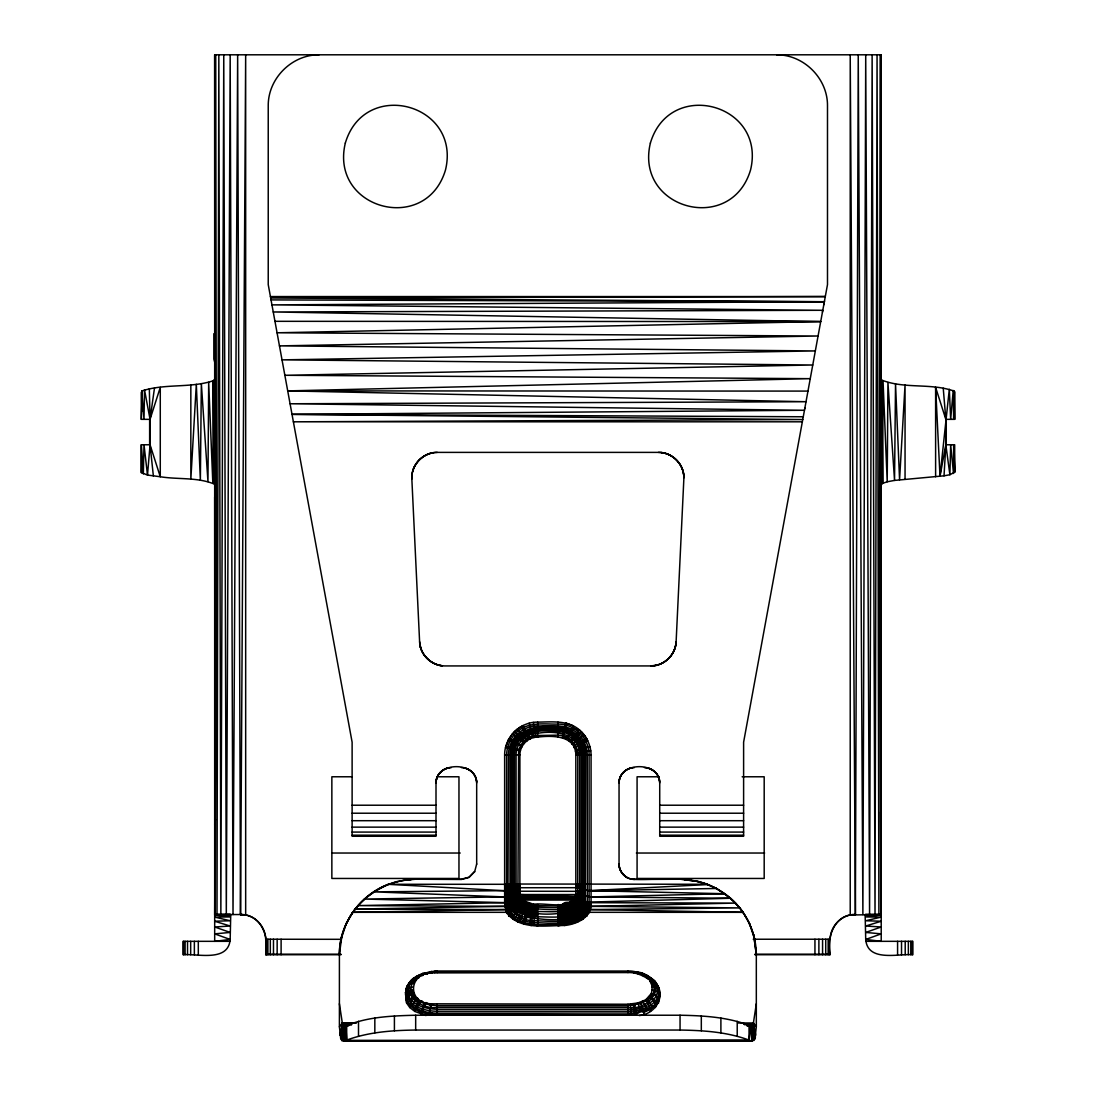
<?xml version="1.0" encoding="UTF-8"?>
<svg xmlns="http://www.w3.org/2000/svg" width="1096" height="1096" viewBox="0 0 1096 1096"><rect width="100%" height="100%" fill="white"/><g stroke="black" fill="none" stroke-linecap="round" stroke-linejoin="round"><path stroke-width="1.5" d="M190.841 384.847L190.841 479.267L196.321 384.326L200.363 480.281L201.349 383.696L207.966 481.61L208.678 382.34L212.829 483.144L213.199 380.778L214.227 484.048C197.39 477.048 177.99 479.651 160.276 476.746L160.276 387.368L150.056 419.343L141.316 419.343L141.74 391.039C164.647 383.312 190.17 388.368 213.199 380.778L214.679 379.175L214.679 484.939M345.884 924.613L352.611 912.324L506.242 912.324L511.38 909.543L513.257 906.433L512.065 899.515L512.01 755.076C512.339 730.553 538.41 726.004 558.028 729.402C571.77 729.141 584.004 741.321 583.716 755.076L583.716 899.665C582.661 922.49 547.795 916.037 534.437 916.845C523.093 916.366 508.174 909.022 511.257 895.514L511.257 755.103C511.558 730.169 537.944 725.141 558.028 728.662C572.181 728.402 584.771 740.951 584.469 755.103L584.469 900.652C581.154 926.572 542.808 919.284 525.135 917.023C513.243 917.27 504.776 894.747 519.901 894.542L575.825 894.542C579.853 894.213 585.648 896.966 582.894 901.953C578.25 911.749 566.427 911.488 558.028 915.229C566.015 917.53 591.018 907.365 576.085 899.186L572.633 900.049L523.093 900.049C515.161 902.611 518.627 912.817 512.188 916.612L508.928 915.941L509.215 913.448L507.256 909.132L506.571 902.542L506.626 755.171C506.695 745.718 511.12 736.457 518.6 730.662C529.656 721.606 544.931 724.36 558.028 724.1C574.66 723.798 589.456 738.526 589.1 755.171L589.1 902.556C591.361 916.352 575.66 923.312 564.317 924.366C546.507 923.695 522.737 928.983 509.215 913.448L506.242 912.324L504.64 902.693L504.64 755.171C504.324 737.485 519.997 721.743 537.698 722.127C552.521 721.963 570.098 719.784 581.401 731.813C587.525 737.951 591.018 746.513 591.073 755.171L591.073 902.693C592.58 917.078 576.715 924.312 564.659 925.49C545.479 925.462 519.381 930.449 506.242 912.324L504.64 884.294L388.285 884.294C359.502 895.076 339.445 923.942 339.404 954.671C338.76 915.735 372.366 881.129 411.014 879.759M584.469 889.952L585.689 890.267L583.456 889.198L583.456 884.157L583.456 898.61L585.689 901.501C587.497 926.956 548.11 920.585 534.19 920.763C520.49 920.873 506.845 911.077 510.037 896.103L510.037 755.13C510.325 729.552 537.218 723.771 558.028 727.484C572.824 727.21 586.004 740.321 585.689 755.13L585.168 907.2C579.469 915.872 568.317 920.9 558.028 918.9C567.016 917.585 577.784 916.064 582.949 907.584C584.264 881.636 579.085 912.53 590.36 909.584L743.115 912.324L749.308 923.024L754.678 939.313C750.527 921.133 739.855 904.748 724.84 893.72L589.1 890.678L584.469 889.966L581.223 888.144L575.825 887.705L518.298 887.733L513.298 888.459L509.229 890.418C510.668 898.652 505.585 909.488 513.709 915.379C519.394 920.037 526.765 922.051 533.985 922.668C548.767 922.627 589.032 928.449 587.264 902.145L587.264 755.158C587.209 746.691 583.415 738.334 576.934 732.854C566.207 723.278 550.726 726.292 537.698 725.922C522.039 725.593 508.174 739.512 508.462 755.158L507.941 902.282L508.53 908.529L509.873 910.803C509.887 903.392 508.9 889.829 519.901 891.24L577.688 891.336L582.428 892.665L585.689 896.103L591.073 896.925L730.539 898.254C746.664 912.31 756.24 933.258 756.322 954.671L753.651 934.696L756.322 954.232L756.322 1026.801L754.911 1038.885L751.856 1041.2L343.856 1041.2L341.966 1040.597L340.705 1038.611L339.404 1026.801L339.404 954.232L342.075 934.696L341.048 939.313L265.849 939.231L265.849 954.726M504.64 884.294L510.037 884.253L510.462 901.241L511.969 905.57L509.037 908.337L505.352 909.584L352.611 912.324M865.826 941.327L912.831 941.327L912.831 954.726C898.405 953.506 867.607 962.398 865.717 939.464L881.211 933.861L865.717 932.436L881.211 926.969L865.717 926.038L881.211 921.229L865.717 920.75L881.211 917.092L865.717 916.927L881.211 914.859L881.211 54.8L214.679 54.8L214.679 941.327L230.174 939.464L230.749 914.53L214.679 914.859L215.364 760.569M954.068 419.343L954.328 391.19C931.244 382.751 904.584 389.217 881.663 380.065L881.211 379.175M512.27 894.103L510.037 896.103L504.64 896.925L373.613 891.843L506.626 890.651L509.229 890.404L510.037 884.253L511.257 884.225L510.969 906.817L508.544 908.598L508.133 911.762L504.818 906.365L505.599 902.652L511.462 900.419L513.147 892.774L518.298 891.322M754.925 954.726L830.193 954.726C826.329 937.354 834.604 913.9 855.387 914.53L858.237 54.8L862.881 914.53L865.717 54.8L869.566 914.53L872.128 54.8L875.019 914.53L877.06 54.8L878.896 914.53L880.157 54.8L880.924 914.53L865.128 914.53L865.717 939.464L881.211 941.327L881.211 54.8M406.356 880.047L415.672 879.211L461.43 879.211L469.061 877.17L474.637 871.58L469.061 877.43L461.43 879.472L415.672 879.211M339.404 1003.744L342.308 1022.979L344.007 1025.623L343.856 1041.2C366.571 1032.131 391.382 1030.35 415.672 1030.048L680.054 1030.048C704.331 1030.432 729.128 1032.021 751.856 1041.2L751.966 1025.459L753.418 1022.979L756.322 1003.744M512.407 901.035L513.257 906.433L512.407 900.981L511.969 905.57L512.01 894.829C513.887 899.652 510.065 903.652 512.531 908.05L510.983 906.872L512.805 903.049L512.531 755.007C512.216 741.43 523.998 729.046 537.698 729.621C524.052 729.511 511.887 741.239 512.27 755.034L512.709 749.116C516.23 738.307 525.902 729.511 537.698 729.621M533.752 924.366L537.698 925.901L537.698 904.57L535.204 905.762L533.752 924.366L531.067 925.49L529.779 923.901L531.903 908.516L533.629 904.282C546.425 902.337 567.166 910.214 576.236 896.829L519.901 894.542L519.107 891.267L519.901 891.24M586.798 915.941L582.51 913.05L580.209 908.365L583.716 899.665L583.373 911.05C577.373 918.489 567.166 920.722 558.028 920.9L563.44 919.503L563.139 915.722C567.865 909.831 556.343 901.2 570.071 902.433C577.085 906.447 571.797 923.01 582.757 919.297L583.771 916.777L590.36 909.584L739.773 907.899L590.895 906.365L584.401 903.501L583.456 898.61L581.428 905.899L578.894 908.776C579.126 912.447 582.401 918.612 586.798 915.941C587.346 911.927 580.579 910.968 581.332 906.187L582.223 904.789L584.785 909.968L589.47 912.324L743.115 912.324C737.279 904.104 727.128 894.418 716.907 888.979C691.891 874.183 661.751 880.417 634.296 879.211C626.104 879.814 618.98 872.238 619.048 864.223L619.048 782.873C619.322 761.254 659.463 761.268 659.724 782.873L659.724 836.262L743.609 836.262L743.609 742.198L827.494 284.604L827.494 105.641C827.672 78.433 803.861 54.636 776.653 54.8M397.177 881.746L406.356 879.773M583.456 755.034C583.935 741.485 571.674 729.183 558.028 729.621L563.988 730.1C574.838 733.608 583.784 743.02 583.456 755.034C582.483 730.868 557.686 726.401 537.698 729.84C524.148 729.621 512.202 741.608 512.27 755.034M587.127 908.488L587.264 902.145L585.689 901.501L583.689 908.762L582.264 909.488M141.316 419.343L141.74 391.039L144.001 419.343L144.508 389.792L150.056 419.343L150.056 444.771L147.494 475.061L160.276 476.746L150.056 444.771L141.316 444.771L141.343 472.65L147.494 475.061L144.001 444.771L143.329 473.91L141.316 444.771L141.343 472.65M397.19 881.485L388.285 884.554C372.421 891.459 357.885 902.351 349.432 917.722M141.685 471.39L141.918 459.745M683.904 477.815L676.122 641.722C675.766 654.86 663.875 666.204 650.736 665.93L444.99 665.93C431.81 666.19 419.987 654.86 419.604 641.722L411.849 479.021C410.863 465.005 423.22 452.073 437.249 452.388L658.477 452.388C672.054 452.1 684.192 464.238 683.904 477.815C683.904 466.129 675.246 455.361 663.792 452.949M563.44 919.503L564.659 925.49L565.194 924.257L571.29 924.243L572.167 922.75L566.481 903.296L570.454 902.241L572.975 905.104L574.852 909.666C559.892 916.037 510.64 919.393 513.298 892.678L513.298 754.966C513.627 731.169 539.342 727.265 558.028 730.58C571.085 730.333 582.702 741.937 582.428 754.966L582.428 892.665C582.332 915.009 547.301 908.844 534.807 908.858C520.97 908.31 509.969 899.131 516.079 884.047L517.929 884.034L518.34 896.706L519.641 899.2L524.874 903.145L532.656 905.556L558.028 905.954L566.769 904.419L576.085 899.186L577.263 897.09L577.798 891.349L583.195 893.363C583.894 915.859 550.863 911.132 537.698 911.557C527.71 909.913 510.558 906.022 514.504 892.089L514.504 754.938C514.873 731.786 540.081 728.689 558.028 731.758C570.441 731.525 581.483 742.554 581.223 754.938L581.223 892.076C580.99 913.338 546.63 906.269 534.985 907.269C529.724 906.803 524.326 905.351 520.175 901.953C513.86 898.062 518.298 889.788 516.079 884.047L511.257 884.225L510.462 890.171L509.229 890.404L508.462 884.267L507.941 902.282L509.024 908.269L505.352 909.584L355.008 909.091L354.46 910.118M584.483 906.529L584.469 900.652L584.826 912.406C578.469 920.27 567.687 922.627 558.028 922.805L563.673 921.174M570.071 902.433L572.633 900.049L573.948 900.72L577.4 904.173L578.894 908.776L581.36 905.31L582.962 902.446L582.428 884.088L517.929 884.034L516.778 887.828L517.929 887.746M512.407 900.981C515.421 911.803 528.245 913.667 537.698 915.229C530.642 914.804 513.586 912.954 515.01 903.488L513.147 896.72L513.298 884.088L514.517 898.624L519.6 906.789L526.697 909.995L537.698 911.557L534.547 912.201M513.147 888.514L512.531 888.829L512.531 884.13L513.147 888.5L512.079 889.527L512.27 884.157L512.503 897.624L514.366 905.323L519.6 906.789L524.505 901.09L533.629 904.282L535.204 905.762L537.698 905.954L534.985 907.269M430.687 973.18L431.098 971.563L437.277 971.138L627.94 971.179L635.146 971.714L642.256 973.823L635.146 971.714L633.831 973.015C639.639 969.631 649.695 976.522 654.572 980.852C659.436 986.249 660.792 994.113 658.628 1000.936C650.832 1010.293 638.447 1011.389 627.94 1014.896L429.057 1014.266L431.386 1003.813L627.94 1004.237L637.831 1002.977L650.558 997.867C662.875 983.235 641.845 969.426 627.94 971.618L437.277 971.618L424.673 973.33L430.043 971.7L432.221 972.892L627.94 972.577C639.9 971.988 650.051 979.838 658.381 986.619C664.423 1000.237 653.312 1014.334 639.228 1015.554M512.188 916.612L512.969 919.297L515.832 916.982L518.49 911.858L521.244 910.982L525.614 913.42L527.382 915.694L531.218 914.735L533.629 904.282M751.856 1041.2L750.705 1025.938L747.28 1025.938L750.705 1025.938L749.034 1040.351L345.172 1040.967L345.898 1025.829C367.9 1016.677 392.176 1015.855 415.672 1015.225L680.054 1015.225C703.906 1015.65 728.306 1017.074 750.705 1025.938L751.966 1025.459L753.747 1040.597L752.774 1024.486L744.225 1024.459L752.774 1024.486L754.911 1038.885L753.418 1022.979L738.06 1022.979M319.073 54.8C291.851 54.636 268.054 78.433 268.232 105.641L268.232 284.604L352.117 742.198L352.117 836.262L436.003 836.262L436.003 782.873C436.263 761.254 476.472 761.254 476.678 782.873L476.678 864.223M905.049 479.267L905.049 384.847L899.569 479.788L895.528 383.833L894.542 480.418L887.924 382.504L887.212 481.774L883.047 380.97L882.691 483.336L881.663 380.065L881.211 484.939L882.691 483.336L887.212 481.774L894.542 480.418L944.026 475.815L945.834 444.771L945.834 419.343L943.231 388.176M508.928 915.941L513.558 912.502L515.271 909.173L515.504 907.515L512.764 902.46L513.572 899.583L519.381 896.46L575.606 896.295L580.222 898.487L582.661 901.255L581.36 905.31L580.496 905.392L577.948 901.46L573.934 899.049L520.614 898.788L515.01 903.488M230.064 941.327L183.059 941.327L183.059 954.726C197.486 953.506 228.283 962.398 230.174 939.464L214.679 933.861L230.174 932.436L214.679 926.969L230.174 926.038L214.679 921.229L230.174 920.75L214.679 917.092L230.174 916.927L214.679 914.859L230.283 914.639L214.967 914.53L214.679 497.132L216.049 497.132M586.511 913.448L586.059 904.871L587.264 902.145L730.539 898.254L716.483 888.472L707.441 884.294L582.428 884.088L581.935 896.172L579.044 902.666L573.331 906.83L558.028 911.557C566.276 912.256 574.784 909.187 580.716 903.488L581.346 899.405M411.849 479.021L412.233 473.28M587.881 911.858L588.484 909.05L587.593 905.625L589.1 902.556L588.758 909.146L590.895 906.365L735.553 903.09L591.073 902.693C590.634 908.803 583.62 904.611 583.319 900.981L582.962 902.446M585.62 907.557L585.606 904.584L583.401 901.583L582.277 905.57L578.948 909.557L569.509 914.407L563.837 914.831L561.234 913.475L561.029 910.064L558.028 909.57C565.591 907.091 576.181 906.762 579.853 898.254L579.633 884.047L580.77 888.061L581.058 899.131L579.894 903.953M512.969 919.297L516.915 919.791L518.244 922.147L521.422 917.763L522.587 914.064L526.258 912.954L531.218 914.735L532.546 916.667L531.067 925.49M526.258 912.954L527.45 907.515L529.669 903.433L532.683 905.474L519.052 900.446L516.846 897.734L515.723 897.788L512.681 901.35L514.298 905.899L518.49 911.858M749.034 1025.527L749.034 1040.351L346.692 1040.351L345.898 1025.829L345.172 1025.938L343.856 1041.2L719.593 1040.652M582.784 888.596L583.195 884.13L583.415 889.062M584.401 903.501L582.949 907.584L581.565 907.831M430.523 972.138L427.385 973.837L426.577 972.974L421.631 974.7L418.809 976.152L418.891 977.618C405.328 978.564 402.424 996.086 409.753 1005.484L414.809 1009.389L421.385 1012.375L429.057 1014.266L431.386 1003.813C406.657 1003.251 408.274 972.823 432.221 972.892L431.427 971.508L429.317 972.358L430.838 972.138M339.404 1026.801L342.308 1022.979L355.995 1023.034L342.308 1022.979L340.705 1038.611L343.048 1024.637L351.583 1024.637L343.048 1024.637L341.966 1040.597L344.007 1025.623L348.596 1025.938M411.699 979.934L406.712 986.893L406.589 990.209M935.614 387.368L939.998 476.322L949.314 389.244L950.67 419.343L953.219 390.477L953.671 419.343L954.328 391.19L954.685 419.343L945.834 419.343L935.614 387.368L935.614 476.746M522.587 914.064L515.038 906.255L516.422 903.036L516.271 900.186L520.107 898.104L574.907 897.884L579.126 899.871L581.839 903.323L581.428 905.899L576.688 908.57L578.537 915.503L582.757 919.297M581.387 902.378L581.154 904.501L580.085 904.323L578.702 907.187M580.77 888.061L581.223 884.061L581.935 888.308M521.244 910.982L522.956 905.748L526.162 902.049L528.834 904.611M581.839 903.323L582.195 900.419L580.524 903.131L579.305 903.022C575.606 914.543 577.058 903.515 571.811 901.446L569.934 901.857M436.003 782.873C436.003 775.858 441.209 769.406 448.072 767.953M524.874 903.145L524.505 901.09L520.833 897.912L519.901 894.542L519.901 754.911C519.792 745.39 528.19 736.978 537.698 737.115C551.74 735.402 575.674 735.046 575.825 754.911L575.825 894.542L574.907 897.884L571.811 901.446M619.048 782.873C618.925 774.721 626.145 767.501 634.296 767.625M476.678 863.963L474.637 871.854M425.988 1015.554L414.809 1011.43L409.753 1007.525L410.644 1002.1L414.658 997.867L415.247 995.785L412.041 994.141C408.63 986.359 413.877 975.673 422.823 975.426L424.221 973.686L427.385 973.837M518.874 909.625L519.6 906.789M511.49 895.364C507.064 897.336 511.887 907.283 504.818 906.365L355.008 909.091M154.495 387.943L150.056 419.343L149.33 388.696M214.679 824.37L215.446 819.383M655.463 983.619L656.696 983.797L654.572 980.852L650.558 979.358L649.969 981.03L651.956 985.427L652.093 989.921L657.477 991.716L659.463 994.469L658.628 1000.936L655.463 1005.484L650.408 1009.389L643.832 1012.375L640.859 1011.512L636.16 1014.266L631.2 1013.06L437.277 1013.156C425.81 1013.444 414.507 1009.101 406.589 1000.936L408.74 996.25L413.658 992.908L409.931 994.209L406.465 998.374L406.589 1002.977L409.753 1007.525M527.382 915.694L524.436 924.243L522.929 922.298L518.244 922.147M588.963 906.063L588.484 909.05L584.826 912.406M659.724 996.058L655.833 1003.169L655.463 1007.525M510.462 895.939L505.599 896.925L504.64 902.693L357.885 905.611L504.818 906.365M655.915 665.395C666.998 663.121 675.588 653.01 676.122 641.722M436.085 781.297L436.468 779.146M582.661 901.255L583.195 755.007C583.62 741.417 571.441 729.758 558.028 729.621M514.517 898.624L515.805 902.255M411.959 475.226C413.055 463.992 422.289 454.306 433.454 452.675M561.029 910.064L560.864 908.392L558.028 907.652C566.783 905.913 581.017 903.679 579.633 891.637L579.633 754.925C579.524 733.005 554.425 730.32 537.698 733.32C526.149 733.073 515.874 743.362 516.079 754.925L516.079 891.623C512.572 903.858 527.56 910.42 537.698 909.57L534.656 910.543M804.697 408.959L804.93 407.726M822.452 312.155L822.74 310.552M823.795 304.811L824.507 300.962M939.998 476.322L945.834 444.771L954.685 444.771L954.685 472.198L949.89 474.732L944.026 475.815M421.385 1014.43L421.385 1012.375L426.043 1002.593L430.523 1005.087L437.277 1005.621L627.94 1005.621L640.996 1003.539L650.558 997.867L654.572 1002.1L655.463 1005.484L651.942 1006.58L650.408 1011.43M339.952 1035.254L342.308 1022.979M564.44 913.105L573.016 913.146L574.852 909.666M581.332 906.187L583.319 900.981M406.712 986.893L405.506 993.045L406.589 1002.977M583.004 903.748L582.469 906.392L580.222 907.515M619.213 780.571C620.226 773.886 625.994 768.378 632.721 767.707M658.628 990.209L657.641 985.249M652.093 989.921L651.367 993.414L646.325 999.196L650.408 1009.389L646.818 1009.443L643.832 1012.375L643.832 1014.43M523.093 900.049L521.107 899.309L519.381 896.46L519.901 884.02M578.88 897.72L578.866 901.09L577.948 901.46M675.109 647.722L675.876 644.27M405.506 995.086L406.219 991.839M434.098 971.823L434.783 972.659M517.216 900.789L517.572 899.268L515.874 898.268L516.874 901.09L523.039 902.09M513.531 900.419L515.202 903.145C520.833 902.077 515.805 895.131 516.079 891.637L514.504 892.076L516.709 897.295M563.988 730.1L565.687 723.031L573.167 725.799L573.564 728.265L566.317 739.156L563.152 735.813L558.028 735.142L533.56 735.58L527.806 737.786L523.71 740.937L518.6 749.787L517.929 891.336L519.381 896.46L515.874 898.268M581.181 902.049L582.784 896.939L582.428 892.678M520.614 898.788L519.49 896.829L516.846 897.734M564.166 730.607L562.371 737.649L566.591 723.25M580.277 900.912L579.044 902.666M414.809 1011.43L414.809 1009.389L416.85 1008.704L418.124 1005.059L421.618 1000.826L424.221 1003.539L430.523 1005.087M523.71 740.937L527.039 740.649L527.806 737.786L521.175 726.552L514.325 731.813L523.71 740.937L524.148 743.376L520.573 745.02L509.078 738.649L505.544 747.513L512.709 749.116M635.447 972.289L634.762 971.645M566.481 903.296L569.249 908.488L569.482 913.612L568.262 914.763L558.028 916.968L563.275 918.023M513.682 904.145L516.271 900.186L514.668 899.145L515.367 898.021L513.298 892.678L514.093 892.254M517.929 891.349L516.778 894.898L518.34 896.706M436.345 779.681C437.701 773.365 443.277 768.378 449.689 767.707M341.048 939.313L346.418 923.024M579.853 898.254L580.77 895.514L579.633 891.637L580.77 891.938M575.222 905.036L577.044 900.707L578.524 900.775L577.688 894.665L577.798 754.911L577.126 749.787L574.263 747.609L575.153 745.02L586.648 738.649L581.401 731.813L572.016 740.937L569.564 741.362L567.92 737.786L563.152 735.813M512.503 904.501L512.27 884.157M421.522 975.262L422.508 973.522L426.577 972.974M421.618 1000.826L418.809 1001.086L417.508 1002.47L414.809 1009.389L412.041 1005.662L416.357 999.401L417.932 998.497L418.809 1001.086L424.221 1003.539L426.043 1002.593M675.341 646.873C672.725 656.942 663.642 664.738 653.285 665.806M412.671 471.294C415.521 460.402 426.015 452.415 437.249 452.388M582.058 904.09L583.195 893.363L585.689 896.09L591.073 896.925L724.84 893.72L716.483 888.472L707.441 884.554L695.508 881.061L684.712 879.718M418.412 976.481L418.864 975.358L413.288 979.331L416.384 976.317L422.508 973.522L424.221 973.686M408.534 1002.128L410.329 998.894L415.247 995.785M517.792 901.474L519.12 898.473L517.257 897.542M574.619 899.309C571.619 905.036 563.851 905.584 558.028 905.954L560.686 906.858L560.864 908.392M572.167 922.75L577.469 922.147L578.359 920.311M576.126 906.789L578.277 901.789L579.647 901.912L579.469 900.159L581.058 899.131M406.589 1000.936L405.931 996.401L406.685 994.867L409.466 992.455L413.26 991.401M565.194 924.257L562.563 904.214M581.428 905.899L582.921 903.049M566.317 739.156L569.742 732.731M569.797 732.251L573.167 725.799L573.564 728.265L579.4 729.963L584.113 734.868L587.689 740.595L581.072 743.746M522.929 922.298C527.108 916.777 523.874 908.009 529.669 903.433M513.572 899.583L512.846 901.967C517.518 910.694 528.286 914.256 537.698 913.489L534.478 914.448M424.221 1003.539L421.385 1012.375L416.85 1008.704M574.057 903.433L577.784 899.008L579.373 895.007L577.798 891.349M643.832 1012.375L640.996 1003.539L642.407 1001.388L646.407 1001.086M526.368 732.032L523.107 725.525L517.38 729.1L512.49 733.799L508.311 740.033L514.86 743.307M512.503 893.404L515.654 904.337L514.572 904.501L513.065 901.268M408.178 985.893L406.589 988.167L405.506 993.045L407.452 985.523L410.164 983.674L413.863 983.4C405.205 981.235 406.726 994.606 410.329 998.894C416.795 1006.703 427.591 1009.019 437.277 1009.238L627.94 1009.238C643.516 1011.827 667.19 996.045 653.531 979.934M527.806 737.786L530.395 738.677L532.574 735.813L529.163 723.25M579.126 899.871L580.222 898.487M579.4 729.963L574.633 735.485M569.564 741.362L574.345 735.854M511.764 905.967L510.969 906.817L508.462 896.555M516.915 919.791C522.395 915.187 518.86 905.241 526.162 902.049M511.325 903.501L508.558 905.447M505.777 746.623L518.6 749.787L521.943 746.623L520.573 745.02M634.707 972.138L639.174 974.221L641.681 973.193M413.863 978.153L423.303 973.358M589.963 746.636L577.126 749.787L575.427 751.185L582.634 749.746L582.593 748.458M532.546 916.667L534.464 915.105L531.903 914.174M519.49 896.829L574.907 897.884L576.236 896.829L577.784 899.008L576.674 900.433M575.606 896.295L577.688 894.665M584.1 734.868L578.291 739.293M510.572 907.255L511.38 909.543L509.791 907.872L510.572 907.255L510.12 904.584M583.373 911.05L586.703 908.269L587.168 905.378L586.072 904.803M567.92 737.786L572.016 740.937L572.276 744.253L578.181 739.937M412.041 983.098L415.905 980.235L414.658 979.358M518.682 900.707L521.792 899.063M634.707 1005.087L636.16 1014.266L634.529 1012.745L632.995 1003.922L634.707 1005.087L637.831 1002.977L640.996 1003.539M650.558 997.867L649.312 996.579L653.175 994.141L654.956 995.031L657.641 997.703L658.628 1002.977M509.215 913.448L512.339 911.05L514.147 907.831L514.394 906.187L512.599 904.337M561.152 911.735L558.028 913.489L561.221 913.365M640.996 973.686L643.599 976.002L647.092 975.358L653.175 980.262L646.065 975.098L641.927 973.358L639.174 974.221M653.175 983.098L651.558 983.907L655.285 984.249L658.011 986.153C663.231 1003.552 641.886 1011.978 627.94 1011.224L437.277 1011.224C424.727 1011.416 405.219 1005.69 406.52 989.976L409.315 987.729L413.124 986.907M589.47 912.324C580.592 919.407 569.989 925.257 558.028 924.517L563.974 922.901M574.263 747.609L580.99 744.691M534.807 908.858L537.698 907.652C531.067 907.378 523.08 906.351 519.052 900.446M506.256 909.338L508.53 908.529L506.763 906.063L507.941 902.282L506.626 896.843L364.31 899.049L505.599 902.652M558.028 905.954L566.399 903.885M511.257 889.966L510.462 890.171L512.01 889.596L512.01 884.198L512.079 889.527M852.839 914.612C840.481 915.708 830.275 926.805 830.193 939.231L753.24 939.231M509.229 896.35L510.037 896.09M578.894 908.776L580.209 908.365M643.599 976.002L646.407 976.152L647.284 978.331L650.339 977.796L652.572 979.043M513.298 888.459L516.079 887.897M564.317 924.366L558.028 925.901L558.028 904.57L560.385 904.981L560.686 906.858M419.59 974.673L422.823 975.426M573.934 899.049L576.085 899.186L575.633 898.076M572.687 902.09L575.195 901.638L575.564 899.748L577.222 899.816L576.236 896.829M853.962 914.557L855.387 914.53L850.222 54.8L850.222 915.009L880.924 914.53L880.636 811.889M649.969 981.03L654.887 981.523L658.628 988.167M590.799 750.842L583.497 751.705M447.538 768.077L451.264 767.625M650.736 665.93L656.778 665.204M646.407 976.152L647.709 976.002C668.218 988.03 645.708 1011.649 627.94 1007.32L437.277 1007.32C419.727 1010.416 396.04 989.496 417.508 976.002L418.809 976.152M508.462 890.5L509.229 890.418M413.124 989.921C409.74 989.674 404.63 992.839 405.931 996.401M575.729 753.062L583.058 752.404M850.222 914.982L853.332 914.681M516.079 901.912L517.449 901.803M531.108 730.484L532.423 730.402L533.971 737.512L532.574 735.813M524.436 924.243L529.779 923.901M589.1 890.651L707.441 884.554M518.504 899.83L520.162 899.761M570.002 911.803L574.51 911.639M434.235 971.275L437.277 971.179L437.277 972.577M802.341 421.809L293.372 421.809L802.765 419.549L292.016 414.343L804.464 410.274L290.07 403.766L806.026 401.725L287.714 390.888L810.259 378.668L284.85 375.284L812.766 364.995L282.014 359.858L815.342 350.939L279.453 345.884L818.082 336.006L277.055 332.787L820.726 321.566L273.247 311.963L822.795 310.291L271.945 304.866L824.356 301.743L270.671 297.975L825.302 296.564L270.411 296.564M518.298 887.719L519.901 887.705M591.073 890.719L716.483 888.472M230.475 914.557L214.967 914.53L215.734 54.8L216.994 914.53L218.83 54.8L220.858 914.53L223.762 54.8L226.31 914.53L230.174 54.8L233.01 914.53L237.654 54.8L240.504 914.53L241.915 914.557L214.967 914.53L214.679 54.8M519.901 754.911L504.64 755.171M865.415 914.557L880.924 914.53M274.959 321.32L820.726 321.566M287.714 390.888L807.971 391.094M352.2 776.776L331.855 776.776L331.855 878.458L458.964 878.458L458.964 776.776L436.934 776.776M659.107 776.776L637.077 776.776L637.077 878.458L764.186 878.458L764.186 776.776L742.156 776.776M352.117 805.218L436.003 805.218M659.724 805.218L743.609 805.218M352.117 813.218L436.003 813.218M659.724 813.218L743.609 813.218M352.117 820.698L436.003 820.698M659.724 820.698L743.609 820.698M352.117 827.138L436.003 827.138M659.724 827.138L743.609 827.138M352.117 832.083L436.003 832.083M659.724 832.083L743.609 832.083M352.117 835.193L436.003 835.193M659.724 835.193L743.609 835.193M331.951 853.031L460.21 853.031M636.365 853.031L764.624 853.031M627.378 877.8C622.432 874.882 619.048 869.813 619.048 863.963C618.815 872.238 626.241 879.28 634.296 879.472L680.054 879.211L698.536 881.485L707.441 884.294M265.684 954.205L340.952 954.205M754.925 954.205L830.193 954.205M340.993 954.726L265.684 954.726C269.534 937.532 261.437 914.283 240.997 914.53M271.027 299.907L824.356 301.743M575.825 754.911L591.073 755.171M292.016 414.343L803.272 416.768M241.915 914.543L240.504 914.53L245.668 54.8L245.668 915.009C256.944 917.311 265.547 927.723 265.684 939.231M537.698 913.489L525.738 911.694L513.503 904.789M651.956 985.427L657.326 986.893L659.285 989.524M575.825 891.24L577.688 891.336M388.285 884.294L504.64 890.719L505.599 890.719L506.626 884.28L507.955 890.555M533.177 905.639L535.204 905.762M409.753 1005.484L412.041 1005.662M245.668 915.009L240.504 914.53L245.668 915.009L242.559 914.681M521.669 903.433L516.696 902.679M558.028 915.229L563.139 915.722M652.093 986.907L657.477 988.702L659.724 993.045M658.477 452.388C670.163 452.388 680.931 461.046 683.342 472.499M644.462 767.625C651.476 767.611 657.942 772.817 659.381 779.681M461.43 767.625C469.581 767.529 476.801 774.735 476.678 782.873M630.351 878.691L634.296 879.472M562.275 904.775L560.385 904.981M438.948 665.204L442.442 665.806C432.084 664.738 422.988 656.942 420.385 646.873M589.1 896.829L585.689 896.09M661.107 452.525L664.683 453.155M646.037 767.707L648.188 768.077M412.041 994.141L414.658 997.867L417.932 998.497M520.504 905.036L515.202 903.145M415.905 980.235L411.123 980.55L406.589 988.167C408.466 983.811 412.781 974.988 418.891 977.618M590.895 906.365L587.593 905.556M513.298 748.869L520.436 750.568L518.6 749.787M641.927 973.358L643.695 975.262M574.866 909.762L576.88 910.269M572.276 744.253L575.153 745.02L577.126 749.787M429.591 1012.594L437.277 1014.896L437.277 1004.237M464.43 767.912C470.855 769.2 476.034 774.899 476.609 781.434M647.284 978.331L650.558 979.358M439.811 665.395C429.618 663.272 421.412 654.559 419.85 644.27M647.654 767.953C653.97 769.31 658.97 774.886 659.641 781.297M653.175 994.141L651.367 993.414L655.052 994.784L658.504 999.031M643.311 974.18L647.873 976.084L648.366 977.221M649.312 996.579L652.695 998.456L655.833 1003.169M524.957 903.077L528.299 904.543M515.421 743.293L521.943 746.623M422.618 1011.019L429.057 1014.266M518.463 897.103L521.559 900.857M646.325 999.196L649.229 1001.497L651.942 1006.58M523.121 902.022L524.477 902.94M418.809 1001.086L414.658 997.867M518.107 738.471L512.49 733.799M518.531 738.69L524.148 743.376M577.469 922.147L574.578 918.325L573.016 913.146M642.407 1001.388L645.626 1005.744L646.818 1009.443M572.016 740.937L575.153 745.02M521.915 734.813L517.38 729.1M522.628 734.854L527.039 740.649M755.418 1037.268L753.418 1022.979L756.322 1026.801M515.832 903.967L519.038 908.57M571.29 924.243L568.262 914.763M637.831 1002.977L640.859 1011.512M519.107 894.555L520.134 896.35M507.243 909.05L505.763 906.255L506.571 902.542L505.599 896.925M512.805 903.049L514.298 905.899M575.825 884.02L577.688 887.746L577.798 884.034L579.373 887.87M527.382 732.06L530.395 738.677M512.503 897.624L513.366 899.857M508.065 905.652L509.024 908.269M749.308 923.024L749.828 924.613M517.929 884.034L519.107 887.705M215.2 363.968L213.898 359.091L213.898 333.677M574.907 897.884L575.126 898.775M580.496 905.392L580.688 906.241M753.418 1022.979L755.76 1035.254M683.137 471.609L683.767 475.185M581.223 892.089L581.99 900.117M419.604 641.722L420.617 647.722M509.325 905.077L509.777 907.803M880.691 821.041L881.211 824.37M512.681 901.35L512.27 898.61L512.764 902.46M630.433 1004.169L631.2 1013.06M534.327 729.621L533.368 722.415M945.834 444.771L949.89 474.732L950.67 444.771L953.506 473.486L953.671 444.771L954.685 472.198L954.068 444.771M659.258 779.146L659.724 782.873M535.095 729.977L535.862 737.211M150.056 444.771L153.372 476.02M141.316 392.313L141.932 410.89M583.62 902.296L583.716 905.515M583.195 884.13L583.278 888.897M345.172 1025.938L345.172 1040.967M954.685 391.902L954.685 419.343M946.259 419.343L946.259 444.771M912.31 941.327L912.31 954.726M910.79 941.327L910.79 954.726M908.365 941.327L908.365 954.726M905.214 941.327L905.214 954.726M901.529 941.327L901.529 954.726M897.583 941.327L897.583 954.726M880.965 333.677L880.965 359.091M829.686 939.231L829.686 954.726M828.151 939.231L828.151 954.726M825.726 939.231L825.726 954.726M822.575 939.231L822.575 954.726M818.89 939.231L818.89 954.726M814.945 939.231L814.945 954.726M737.224 1021.294L737.224 1036.117M720.894 1018.02L720.894 1032.843M701.317 1015.937L701.317 1030.761M680.054 1015.225L680.054 1030.048M627.94 971.138L627.94 972.577M627.94 1004.237L627.94 1014.896M558.028 722.127L558.028 737.115M537.698 722.127L537.698 737.115M415.672 1015.225L415.672 1030.048M394.409 1015.937L394.409 1030.761M374.832 1018.02L374.832 1032.843M358.502 1021.294L358.502 1036.117M346.692 1025.527L346.692 1040.351M281.11 939.231L281.11 954.726M277.151 939.231L277.151 954.726M273.479 939.231L273.479 954.726M270.315 939.231L270.315 954.726M267.89 939.231L267.89 954.726M266.369 939.231L266.369 954.726M198.308 941.327L198.308 954.726M194.362 941.327L194.362 954.726M190.677 941.327L190.677 954.726M187.526 941.327L187.526 954.726M185.101 941.327L185.101 954.726M183.566 941.327L183.566 954.726M149.631 419.343L149.631 444.771M514.504 884.061L514.093 888.226L515.326 888.007L514.504 884.061M345.322 143.069C329.499 209.24 426.125 235.133 445.51 169.907C461.334 103.736 364.694 77.843 345.322 143.069M650.38 143.069C634.557 209.24 731.183 235.133 750.568 169.907C766.392 103.736 669.752 77.843 650.38 143.069M881.211 914.859L865.662 914.708L881.211 914.859M751.966 1025.459L748.541 1025.459L751.966 1025.459"/></g></svg>
